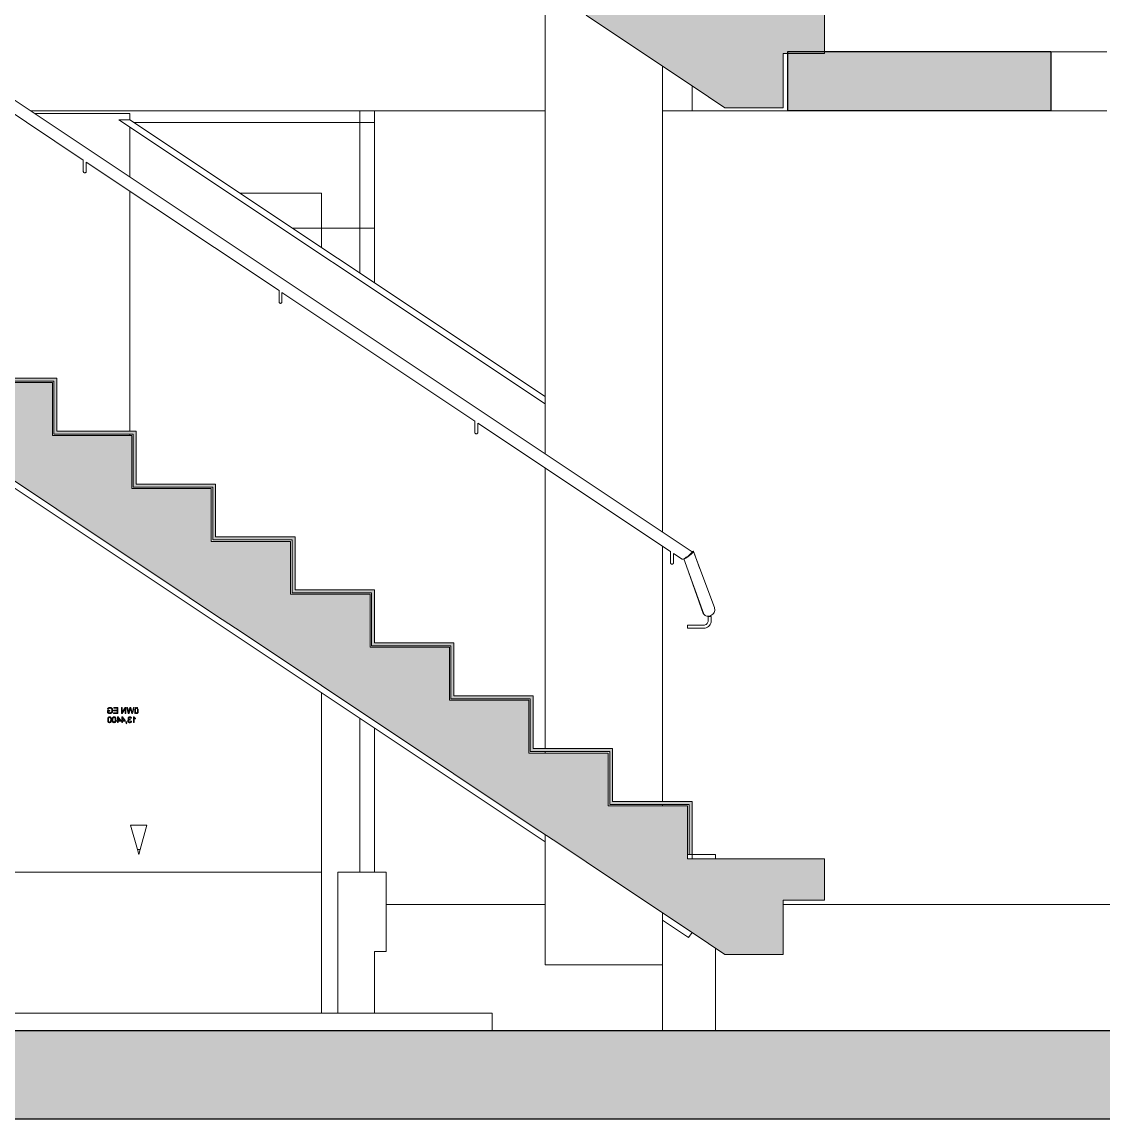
# Model space of a CAD drawing. Header units: metres. Extents: x -21.8 to 56, y -7 to 11.8.
# Drawn here: x -9.074 to -5.398, y -1.06 to 2.672 of the extents above; entities that cross this region are included whole.
import ezdxf

# ---------------------------------------------------------------- set-up
doc = ezdxf.new("R2010")
doc.units = ezdxf.units.M
doc.header["$MEASUREMENT"] = 0
for name, color, linetype in [('I_Schnitt I RB_1_110 Wand Aussen', 7, 'Continuous'), ('I_Schnitt I RB_1_120 Wand Innen tragend', 7, 'Continuous'), ('I_Schnitt I RB_1_140 Brüstung', 7, 'Continuous'), ('I_Schnitt I RB_1_150 Stütze', 7, 'Continuous'), ('I_Schnitt I RB_1_210 Decke', 7, 'Continuous'), ('I_Schnitt I RB_1_250 Träger Unterzug', 7, 'Continuous'), ('I_Schnitt I RB_1_270 Deckendurchbruchsymbol', 7, 'Continuous'), ('I_Schnitt I RB_1_410 Treppe', 7, 'Continuous'), ('I_Schnitt I RB_1_430 Aufzug', 7, 'Continuous'), ('I_Schnitt I RB_1_910 Allgemein Lageplan Höhen', 7, 'Continuous')]:
    doc.layers.add(name, color=color, linetype=linetype)

msp = doc.modelspace()

# ---------------------------------------------------------------- hatches: boundary and pattern name
at = {"layer": 'I_Schnitt I RB_1_210 Decke', "linetype": 'Continuous', "lineweight": 0, "true_color": 0x000000}
for points in [[(-6.47, 2.565), (-6.47, 2.37), (-5.8845, 2.37), (-5.8845, 2.57), (-6.345, 2.57), (-6.345, 2.565)], [(-5.575, 2.37), (-5.575, 2.57), (-5.8845, 2.57), (-5.8845, 2.37)], [(-12.465, -0.76), (-12.465, -1.06), (-5.8845, -1.06), (-5.8845, -0.76)], [(-5.305, -1.06), (-5.305, -0.76), (-5.8845, -0.76), (-5.8845, -1.06)]]:
    msp.add_hatch(color=18, dxfattribs=at).paths.add_polyline_path(points)
at = {"layer": 'I_Schnitt I RB_1_410 Treppe', "linetype": 'Continuous', "lineweight": 0, "true_color": 0x000000}
for points in [[(-11.115, 5.46), (-10.975, 5.46), (-10.975, 5.2413), (-6.6831, 2.38), (-6.485, 2.38), (-6.485, 2.565), (-6.345, 2.565), (-6.345, 2.705), (-6.81, 2.705), (-6.81, 2.885), (-7.08, 2.885), (-7.08, 3.065), (-7.35, 3.065), (-7.35, 3.245), (-7.62, 3.245), (-7.62, 3.425), (-7.89, 3.425), (-7.89, 3.605), (-8.16, 3.605), (-8.16, 3.785), (-8.43, 3.785), (-8.43, 3.965), (-8.7, 3.965), (-8.7, 4.145), (-8.97, 4.145), (-8.97, 4.325), (-9.24, 4.325), (-9.24, 4.505), (-9.51, 4.505), (-9.51, 4.685), (-9.78, 4.685), (-9.78, 4.865), (-10.05, 4.865), (-10.05, 5.045), (-10.32, 5.045), (-10.32, 5.225), (-10.59, 5.225), (-10.59, 5.405), (-10.855, 5.405), (-10.855, 5.6), (-11.115, 5.6)], [(-10.855, 2.72), (-11.115, 2.72), (-11.115, 2.58), (-10.975, 2.58), (-10.975, 2.3613), (-6.6831, -0.5), (-6.485, -0.5), (-6.485, -0.315), (-6.345, -0.315), (-6.345, -0.175), (-6.81, -0.175), (-6.81, 0.005), (-7.08, 0.005), (-7.08, 0.185), (-7.35, 0.185), (-7.35, 0.365), (-7.62, 0.365), (-7.62, 0.545), (-7.89, 0.545), (-7.89, 0.725), (-8.16, 0.725), (-8.16, 0.905), (-8.43, 0.905), (-8.43, 1.085), (-8.7, 1.085), (-8.7, 1.265), (-8.97, 1.265), (-8.97, 1.445), (-9.24, 1.445), (-9.24, 1.625), (-9.51, 1.625), (-9.51, 1.805), (-9.78, 1.805), (-9.78, 1.985), (-10.05, 1.985), (-10.05, 2.165), (-10.32, 2.165), (-10.32, 2.345), (-10.59, 2.345), (-10.59, 2.525), (-10.855, 2.525)], [(-8.955, 1.45), (-8.955, 1.46), (-9.235, 1.46), (-9.235, 1.45)], [(-8.955, 1.45), (-8.965, 1.45), (-8.965, 1.28), (-8.955, 1.28)], [(-8.965, 1.28), (-8.965, 1.27), (-8.685, 1.27), (-8.685, 1.28)], [(-8.685, 1.27), (-8.695, 1.27), (-8.695, 1.1), (-8.685, 1.1)], [(-8.415, 1.09), (-8.415, 1.1), (-8.695, 1.1), (-8.695, 1.09)], [(-8.415, 1.09), (-8.425, 1.09), (-8.425, 0.92), (-8.415, 0.92)], [(-8.425, 0.92), (-8.425, 0.91), (-8.145, 0.91), (-8.145, 0.92)], [(-8.155, 0.91), (-8.155, 0.74), (-8.145, 0.74), (-8.145, 0.91)], [(-8.155, 0.74), (-8.155, 0.73), (-7.875, 0.73), (-7.875, 0.74)], [(-7.875, 0.73), (-7.885, 0.73), (-7.885, 0.56), (-7.875, 0.56)], [(-7.605, 0.55), (-7.605, 0.56), (-7.885, 0.56), (-7.885, 0.55)], [(-7.605, 0.55), (-7.615, 0.55), (-7.615, 0.38), (-7.605, 0.38)], [(-7.615, 0.37), (-7.335, 0.37), (-7.335, 0.38), (-7.615, 0.38)], [(-7.335, 0.37), (-7.345, 0.37), (-7.345, 0.2), (-7.335, 0.2)], [(-7.065, 0.19), (-7.065, 0.2), (-7.345, 0.2), (-7.345, 0.19)], [(-7.065, 0.19), (-7.075, 0.19), (-7.075, 0.02), (-7.065, 0.02)], [(-7.075, 0.02), (-7.075, 0.01), (-6.795, 0.01), (-6.795, 0.02)], [(-6.795, 0.01), (-6.805, 0.01), (-6.805, -0.16), (-6.795, -0.16)]]:
    msp.add_hatch(color=18, dxfattribs=at).paths.add_polyline_path(points)

# ---------------------------------------------------------------- linework, layer by layer
at = {"layer": 'I_Schnitt I RB_1_110 Wand Aussen', "color": 7, "linetype": 'Continuous', "lineweight": 18, "ltscale": 1000}
for p, q in [((-7.875, 2.37), (-7.875, 2.33)), ((-7.875, 1.97), (-7.875, 1.785)), ((-7.875, 0.2696), (-7.875, -0.22)), ((-7.835, -0.33), (-7.295, -0.33)), ((-6.485, -0.33), (-5.305, -0.33))]:
    msp.add_line(p, q, dxfattribs=at)
at = {"layer": 'I_Schnitt I RB_1_120 Wand Innen tragend', "color": 7, "linetype": 'Continuous', "lineweight": 18, "ltscale": 1000}
for p, q in [((-9.69, -0.22), (-8.055, -0.22)), ((-8.055, -0.7), (-8.055, -0.22)), ((-8, -0.22), (-8, -0.7)), ((-8, -0.22), (-7.875, -0.22)), ((-7.875, -0.22), (-7.835, -0.22)), ((-7.835, -0.22), (-7.835, -0.49)), ((-7.875, -0.49), (-7.835, -0.49)), ((-7.875, -0.7), (-7.875, -0.49))]:
    msp.add_line(p, q, dxfattribs=at)
at = {"layer": 'I_Schnitt I RB_1_140 Brüstung', "color": 7, "linetype": 'Continuous', "lineweight": 13, "ltscale": 1000}
for p, q in [((-6.795, 0.87), (-10.925, 3.6233)), ((-8.865, 2.2019), (-9.5207, 2.639)), ((-8.8647, 2.2019), (-8.865, 2.2019)), ((-8.865, 2.2019), (-8.865, 2.2019)), ((-8.865, 2.2019), (-8.865, 2.1836)), ((-8.865, 2.1836), (-8.865, 2.1801)), ((-8.865, 2.1801), (-8.865, 2.1768)), ((-8.865, 2.1768), (-8.865, 2.1736)), ((-8.865, 2.1736), (-8.865, 2.1707)), ((-8.865, 2.1707), (-8.865, 2.1683)), ((-8.865, 2.1683), (-8.865, 2.1663)), ((-8.865, 2.1663), (-8.865, 2.1648)), ((-8.865, 2.1648), (-8.865, 2.1639)), ((-8.855, 2.1953), (-8.855, 2.1836)), ((-8.1994, 1.7582), (-8.855, 2.1953)), ((-8.855, 2.1836), (-8.855, 2.1801)), ((-8.855, 2.1801), (-8.855, 2.1768)), ((-8.855, 2.1768), (-8.855, 2.1736)), ((-8.855, 2.1736), (-8.855, 2.1707)), ((-8.855, 2.1707), (-8.855, 2.1683)), ((-8.855, 2.1683), (-8.855, 2.1663)), ((-8.855, 2.1663), (-8.855, 2.1648)), ((-8.855, 2.1648), (-8.855, 2.1639)), ((-8.865, 2.1639), (-8.865, 2.1636)), ((-8.865, 2.1627), (-8.865, 2.1636)), ((-8.8647, 2.1619), (-8.865, 2.1627)), ((-8.8644, 2.1611), (-8.8647, 2.1619)), ((-8.8639, 2.1604), (-8.8644, 2.1611)), ((-8.8632, 2.1598), (-8.8639, 2.1604)), ((-8.8625, 2.1593), (-8.8632, 2.1598)), ((-8.8617, 2.1589), (-8.8625, 2.1593)), ((-8.8609, 2.1587), (-8.8617, 2.1589)), ((-8.86, 2.1586), (-8.8609, 2.1587)), ((-8.8592, 2.1587), (-8.86, 2.1586)), ((-8.8583, 2.1589), (-8.8592, 2.1587)), ((-8.8575, 2.1593), (-8.8583, 2.1589)), ((-8.8568, 2.1598), (-8.8575, 2.1593)), ((-8.8562, 2.1604), (-8.8568, 2.1598)), ((-8.8557, 2.1611), (-8.8562, 2.1604)), ((-8.8553, 2.1619), (-8.8557, 2.1611)), ((-8.8551, 2.1627), (-8.8553, 2.1619)), ((-8.855, 2.1636), (-8.8551, 2.1627)), ((-8.855, 2.1639), (-8.855, 2.1636)), ((-8.1993, 1.7582), (-8.1994, 1.7582)), ((-8.1994, 1.7582), (-8.1994, 1.7398)), ((-8.1991, 1.7582), (-8.1993, 1.7582)), ((-8.1994, 1.7398), (-8.1994, 1.7364)), ((-8.1994, 1.7364), (-8.1994, 1.733)), ((-8.1994, 1.733), (-8.1994, 1.7298)), ((-8.1994, 1.7298), (-8.1994, 1.727)), ((-8.1994, 1.727), (-8.1994, 1.7245)), ((-8.1994, 1.7245), (-8.1994, 1.7225)), ((-8.1994, 1.7225), (-8.1994, 1.721)), ((-8.1994, 1.721), (-8.1994, 1.7201)), ((-8.1994, 1.7201), (-8.1994, 1.7198)), ((-8.1993, 1.719), (-8.1994, 1.7198)), ((-8.1991, 1.7181), (-8.1993, 1.719)), ((-8.1987, 1.7173), (-8.1991, 1.7181)), ((-8.1982, 1.7166), (-8.1987, 1.7173)), ((-8.1901, 1.7173), (-8.1906, 1.7166)), ((-8.1897, 1.7181), (-8.1901, 1.7173)), ((-8.1895, 1.719), (-8.1897, 1.7181)), ((-8.1894, 1.7198), (-8.1895, 1.719)), ((-8.1894, 1.7515), (-8.1894, 1.7398)), ((-7.5337, 1.3144), (-8.1894, 1.7515)), ((-8.1894, 1.7398), (-8.1894, 1.7364)), ((-8.1894, 1.7364), (-8.1894, 1.733)), ((-8.1894, 1.733), (-8.1894, 1.7298)), ((-8.1894, 1.7298), (-8.1894, 1.727)), ((-8.1894, 1.727), (-8.1894, 1.7245)), ((-8.1894, 1.7245), (-8.1894, 1.7225)), ((-8.1894, 1.7225), (-8.1894, 1.721)), ((-8.1894, 1.721), (-8.1894, 1.7201)), ((-8.1894, 1.7201), (-8.1894, 1.7198)), ((-8.1976, 1.716), (-8.1982, 1.7166)), ((-8.1969, 1.7155), (-8.1976, 1.716)), ((-8.1961, 1.7151), (-8.1969, 1.7155)), ((-8.1953, 1.7149), (-8.1961, 1.7151)), ((-8.1944, 1.7148), (-8.1953, 1.7149)), ((-8.1935, 1.7149), (-8.1944, 1.7148)), ((-8.1927, 1.7151), (-8.1935, 1.7149)), ((-8.1919, 1.7155), (-8.1927, 1.7151)), ((-8.1912, 1.716), (-8.1919, 1.7155)), ((-8.1906, 1.7166), (-8.1912, 1.716)), ((-7.5334, 1.3144), (-7.5337, 1.3144)), ((-7.5337, 1.3144), (-7.5337, 1.3144)), ((-7.5337, 1.3144), (-7.5337, 1.2961)), ((-7.5237, 1.3077), (-7.5237, 1.2961)), ((-6.8681, 0.8706), (-7.5237, 1.3077)), ((-7.5337, 1.2961), (-7.5337, 1.2926)), ((-7.5337, 1.2926), (-7.5337, 1.2892)), ((-7.5337, 1.2892), (-7.5337, 1.2861)), ((-7.5337, 1.2861), (-7.5337, 1.2832)), ((-7.5337, 1.2832), (-7.5337, 1.2808)), ((-7.5337, 1.2808), (-7.5337, 1.2788)), ((-7.5337, 1.2788), (-7.5337, 1.2773)), ((-7.5337, 1.2773), (-7.5337, 1.2764)), ((-7.5337, 1.2764), (-7.5337, 1.2761)), ((-7.5337, 1.2752), (-7.5337, 1.2761)), ((-7.5334, 1.2744), (-7.5337, 1.2752)), ((-7.5331, 1.2736), (-7.5334, 1.2744)), ((-7.5326, 1.2729), (-7.5331, 1.2736)), ((-7.532, 1.2722), (-7.5326, 1.2729)), ((-7.5312, 1.2717), (-7.532, 1.2722)), ((-7.5305, 1.2714), (-7.5312, 1.2717)), ((-7.5296, 1.2711), (-7.5305, 1.2714)), ((-7.5287, 1.2711), (-7.5296, 1.2711)), ((-7.5279, 1.2711), (-7.5287, 1.2711)), ((-7.527, 1.2714), (-7.5279, 1.2711)), ((-7.5262, 1.2717), (-7.527, 1.2714)), ((-7.5255, 1.2722), (-7.5262, 1.2717)), ((-7.5249, 1.2729), (-7.5255, 1.2722)), ((-7.5244, 1.2736), (-7.5249, 1.2729)), ((-7.524, 1.2744), (-7.5244, 1.2736)), ((-7.5238, 1.2752), (-7.524, 1.2744)), ((-7.5237, 1.2761), (-7.5238, 1.2752)), ((-7.5237, 1.2961), (-7.5237, 1.2926)), ((-7.5237, 1.2926), (-7.5237, 1.2892)), ((-7.5237, 1.2892), (-7.5237, 1.2861)), ((-7.5237, 1.2861), (-7.5237, 1.2832)), ((-7.5237, 1.2832), (-7.5237, 1.2808)), ((-7.5237, 1.2808), (-7.5237, 1.2788)), ((-7.5237, 1.2788), (-7.5237, 1.2773)), ((-7.5237, 1.2773), (-7.5237, 1.2764)), ((-7.5237, 1.2764), (-7.5237, 1.2761)), ((-6.868, 0.8706), (-6.8681, 0.8706)), ((-6.8681, 0.8706), (-6.8681, 0.8523)), ((-6.8678, 0.8706), (-6.868, 0.8706)), ((-6.8581, 0.864), (-6.8581, 0.8523)), ((-6.8283, 0.8441), (-6.8581, 0.864)), ((-6.806, 0.8574), (-6.8033, 0.8597)), ((-6.8033, 0.8597), (-6.8009, 0.8619)), ((-6.8022, 0.8579), (-6.7994, 0.8602)), ((-6.8009, 0.8619), (-6.7988, 0.8639)), ((-6.7994, 0.8602), (-6.7969, 0.8624)), ((-6.7988, 0.8639), (-6.7971, 0.8657)), ((-6.7971, 0.8657), (-6.7958, 0.8673)), ((-6.7969, 0.8624), (-6.7947, 0.8645)), ((-6.7958, 0.8673), (-6.7951, 0.8686)), ((-6.7951, 0.8686), (-6.7948, 0.8695)), ((-6.795, 0.87), (-6.7931, 0.8709)), ((-6.795, 0.87), (-6.7948, 0.8695)), ((-6.7947, 0.8645), (-6.7928, 0.8664)), ((-6.7931, 0.8709), (-6.7916, 0.8714)), ((-6.7928, 0.8664), (-6.7914, 0.8681)), ((-6.7916, 0.8714), (-6.7905, 0.8715)), ((-6.7914, 0.8681), (-6.7904, 0.8695)), ((-6.7905, 0.8715), (-6.79, 0.8712)), ((-6.7904, 0.8695), (-6.79, 0.8705)), ((-6.79, 0.8712), (-6.79, 0.8705)), ((-6.7889, 0.868), (-6.79, 0.8712)), ((-6.7683, 0.8119), (-6.7889, 0.868)), ((-6.7192, 0.6801), (-6.7888, 0.867)), ((-6.8681, 0.8523), (-6.8681, 0.8488)), ((-6.8681, 0.8488), (-6.8681, 0.8455)), ((-6.8681, 0.8455), (-6.8681, 0.8423)), ((-6.8681, 0.8423), (-6.8681, 0.8395)), ((-6.8681, 0.8395), (-6.8681, 0.837)), ((-6.8681, 0.837), (-6.8681, 0.835)), ((-6.8681, 0.835), (-6.8681, 0.8335)), ((-6.8681, 0.8335), (-6.8681, 0.8326)), ((-6.8681, 0.8326), (-6.8681, 0.8323)), ((-6.868, 0.8314), (-6.8681, 0.8323)), ((-6.8678, 0.8306), (-6.868, 0.8314)), ((-6.8674, 0.8298), (-6.8678, 0.8306)), ((-6.8669, 0.8291), (-6.8674, 0.8298)), ((-6.8663, 0.8285), (-6.8669, 0.8291)), ((-6.8656, 0.828), (-6.8663, 0.8285)), ((-6.8648, 0.8276), (-6.8656, 0.828)), ((-6.864, 0.8274), (-6.8648, 0.8276)), ((-6.8631, 0.8273), (-6.864, 0.8274)), ((-6.8622, 0.8274), (-6.8631, 0.8273)), ((-6.8614, 0.8276), (-6.8622, 0.8274)), ((-6.8606, 0.828), (-6.8614, 0.8276)), ((-6.8599, 0.8285), (-6.8606, 0.828)), ((-6.8593, 0.8291), (-6.8599, 0.8285)), ((-6.8588, 0.8298), (-6.8593, 0.8291)), ((-6.8584, 0.8306), (-6.8588, 0.8298)), ((-6.8582, 0.8314), (-6.8584, 0.8306)), ((-6.8581, 0.8323), (-6.8582, 0.8314)), ((-6.8581, 0.8523), (-6.8581, 0.8488)), ((-6.8581, 0.8488), (-6.8581, 0.8455)), ((-6.8581, 0.8455), (-6.8581, 0.8423)), ((-6.8581, 0.8423), (-6.8581, 0.8395)), ((-6.8581, 0.8395), (-6.8581, 0.837)), ((-6.8581, 0.837), (-6.8581, 0.835)), ((-6.8581, 0.835), (-6.8581, 0.8335)), ((-6.8581, 0.8335), (-6.8581, 0.8326)), ((-6.8581, 0.8326), (-6.8581, 0.8323)), ((-6.8283, 0.8441), (-6.8276, 0.844)), ((-6.8276, 0.844), (-6.8263, 0.8443)), ((-6.8263, 0.8443), (-6.8247, 0.8449)), ((-6.8247, 0.8449), (-6.8232, 0.8456)), ((-6.7553, 0.6575), (-6.8233, 0.8456)), ((-6.8232, 0.8456), (-6.8226, 0.8459)), ((-6.8232, 0.8456), (-6.8228, 0.8455)), ((-6.8228, 0.8455), (-6.8227, 0.8455)), ((-6.8227, 0.8455), (-6.8218, 0.8456)), ((-6.8226, 0.8459), (-6.8202, 0.8473)), ((-6.8218, 0.8456), (-6.8217, 0.8456)), ((-6.8217, 0.8456), (-6.8203, 0.8461)), ((-6.8203, 0.8461), (-6.8202, 0.8461)), ((-6.8202, 0.8473), (-6.8175, 0.8489)), ((-6.8202, 0.8461), (-6.8184, 0.847)), ((-6.8184, 0.847), (-6.8183, 0.847)), ((-6.8183, 0.847), (-6.8161, 0.8482)), ((-6.8175, 0.8489), (-6.8147, 0.8508)), ((-6.8161, 0.8482), (-6.816, 0.8482)), ((-6.816, 0.8482), (-6.8136, 0.8497)), ((-6.8147, 0.8508), (-6.8118, 0.8529)), ((-6.8136, 0.8497), (-6.8135, 0.8498)), ((-6.8135, 0.8498), (-6.8128, 0.8502)), ((-6.8128, 0.8502), (-6.8108, 0.8515)), ((-6.8118, 0.8529), (-6.8088, 0.8552)), ((-6.8108, 0.8515), (-6.808, 0.8535)), ((-6.8088, 0.8552), (-6.806, 0.8574)), ((-6.808, 0.8535), (-6.8051, 0.8556)), ((-6.8051, 0.8556), (-6.8041, 0.8564)), ((-6.8041, 0.8564), (-6.8022, 0.8579)), ((-6.7569, 0.6603), (-6.8072, 0.801)), ((-6.7182, 0.677), (-6.7192, 0.6801)), ((-6.7178, 0.6737), (-6.7182, 0.677)), ((-6.718, 0.6702), (-6.7178, 0.6737)), ((-6.7569, 0.6603), (-6.7553, 0.6575)), ((-6.7553, 0.6575), (-6.7532, 0.6551)), ((-6.7532, 0.6551), (-6.7507, 0.6531)), ((-6.7507, 0.6531), (-6.7477, 0.6517)), ((-6.7477, 0.6517), (-6.7445, 0.6508)), ((-6.7445, 0.6508), (-6.7411, 0.6505)), ((-6.7411, 0.6505), (-6.7376, 0.6508)), ((-6.735, 0.65), (-6.7411, 0.6505)), ((-6.74, 0.6352), (-6.7403, 0.6324)), ((-6.7397, 0.65), (-6.74, 0.65)), ((-6.74, 0.65), (-6.74, 0.65)), ((-6.74, 0.65), (-6.74, 0.6352)), ((-6.7394, 0.65), (-6.7397, 0.65)), ((-6.7389, 0.65), (-6.7394, 0.65)), ((-6.7382, 0.65), (-6.7389, 0.65)), ((-6.7375, 0.65), (-6.7382, 0.65)), ((-6.7376, 0.6508), (-6.734, 0.6517)), ((-6.7367, 0.65), (-6.7375, 0.65)), ((-6.7359, 0.65), (-6.7367, 0.65)), ((-6.735, 0.65), (-6.7359, 0.65)), ((-6.7342, 0.65), (-6.735, 0.65)), ((-6.7333, 0.65), (-6.7342, 0.65)), ((-6.734, 0.6517), (-6.7307, 0.6531)), ((-6.7325, 0.65), (-6.7333, 0.65)), ((-6.7318, 0.65), (-6.7325, 0.65)), ((-6.7312, 0.65), (-6.7318, 0.65)), ((-6.7307, 0.65), (-6.7312, 0.65)), ((-6.7307, 0.6531), (-6.7275, 0.6551)), ((-6.7303, 0.65), (-6.7307, 0.65)), ((-6.73, 0.6348), (-6.7304, 0.6307)), ((-6.7301, 0.65), (-6.7303, 0.65)), ((-6.73, 0.65), (-6.7301, 0.65)), ((-6.73, 0.65), (-6.73, 0.6348)), ((-6.7275, 0.6551), (-6.7247, 0.6575)), ((-6.7247, 0.6575), (-6.7222, 0.6603)), ((-6.7222, 0.6603), (-6.7203, 0.6635)), ((-6.7203, 0.6635), (-6.7189, 0.6668)), ((-6.7189, 0.6668), (-6.718, 0.6702)), ((-6.81, 0.6199), (-6.81, 0.62)), ((-6.7552, 0.62), (-6.81, 0.62)), ((-6.81, 0.6197), (-6.81, 0.6199)), ((-6.81, 0.6193), (-6.81, 0.6197)), ((-6.81, 0.6188), (-6.81, 0.6193)), ((-6.81, 0.6182), (-6.81, 0.6188)), ((-6.81, 0.6175), (-6.81, 0.6182)), ((-6.81, 0.6167), (-6.81, 0.6175)), ((-6.81, 0.6159), (-6.81, 0.6167)), ((-6.81, 0.615), (-6.81, 0.6159)), ((-6.81, 0.6141), (-6.81, 0.615)), ((-6.81, 0.6133), (-6.81, 0.6141)), ((-6.81, 0.6125), (-6.81, 0.6133)), ((-6.81, 0.6118), (-6.81, 0.6125)), ((-6.81, 0.6112), (-6.81, 0.6118)), ((-6.81, 0.6107), (-6.81, 0.6112)), ((-6.81, 0.6103), (-6.81, 0.6107)), ((-6.81, 0.6101), (-6.81, 0.6103)), ((-6.81, 0.61), (-6.81, 0.6101)), ((-6.7548, 0.61), (-6.81, 0.61)), ((-6.7524, 0.6202), (-6.7552, 0.62)), ((-6.7507, 0.6104), (-6.7548, 0.61)), ((-6.7499, 0.6209), (-6.7524, 0.6202)), ((-6.7465, 0.6115), (-6.7507, 0.6104)), ((-6.7475, 0.622), (-6.7499, 0.6209)), ((-6.7454, 0.6235), (-6.7475, 0.622)), ((-6.7425, 0.6133), (-6.7465, 0.6115)), ((-6.7436, 0.6254), (-6.7454, 0.6235)), ((-6.7421, 0.6275), (-6.7436, 0.6254)), ((-6.7389, 0.6158), (-6.7425, 0.6133)), ((-6.741, 0.6299), (-6.7421, 0.6275)), ((-6.7403, 0.6324), (-6.741, 0.6299)), ((-6.7359, 0.6189), (-6.7389, 0.6158)), ((-6.7334, 0.6225), (-6.7359, 0.6189)), ((-6.7315, 0.6264), (-6.7334, 0.6225)), ((-6.7304, 0.6307), (-6.7315, 0.6264))]:
    msp.add_line(p, q, dxfattribs=at)
at = {"layer": 'I_Schnitt I RB_1_140 Brüstung', "color": 7, "linetype": 'Continuous', "lineweight": 18, "ltscale": 1000}
for p, q in [((-9.045, 2.37), (-7.295, 2.37)), ((-9.03, 2.36), (-8.7067, 2.36)), ((-8.7067, 2.36), (-8.7067, 2.3394)), ((-8.7067, 2.3394), (-8.7442, 2.3394)), ((-7.295, 1.3733), (-8.7442, 2.3394)), ((-8.7067, 2.3394), (-7.295, 1.3983)), ((-8.7067, 2.3144), (-8.7067, 2.1444)), ((-8.7067, 2.0964), (-8.7067, 1.28)), ((-10.345, 1.9163), (-7.295, -0.117)), ((-8.7067, 1.27), (-8.7067, 1.265)), ((-6.895, -0.3837), (-6.8066, -0.4427)), ((-6.8066, -0.4427), (-6.795, -0.4254))]:
    msp.add_line(p, q, dxfattribs=at)
at = {"layer": 'I_Schnitt I RB_1_140 Brüstung', "color": 255, "linetype": 'Continuous', "lineweight": 0, "ltscale": 1000}
msp.add_line((-6.795, -0.175), (-6.795, -0.16), dxfattribs=at)
at = {"layer": 'I_Schnitt I RB_1_150 Stütze', "color": 7, "linetype": 'Continuous', "lineweight": 18, "ltscale": 1000}
for p, q in [((-7.295, 1.2033), (-7.295, 2.788)), ((-6.895, 0.9367), (-6.895, 2.37)), ((-7.295, 0.2), (-7.295, 1.1553)), ((-6.895, 0.02), (-6.895, 0.8886)), ((-7.295, 0.185), (-7.295, 0.19)), ((-6.895, 0.005), (-6.895, 0.01)), ((-7.295, -0.535), (-7.295, -0.092)), ((-7.295, -0.535), (-6.895, -0.535))]:
    msp.add_line(p, q, dxfattribs=at)
at = {"layer": 'I_Schnitt I RB_1_210 Decke', "color": 7, "linetype": 'Continuous', "lineweight": 25, "ltscale": 1000}
for p, q in [((-6.47, 2.57), (-6.47, 2.37)), ((-5.575, 2.57), (-5.575, 2.37))]:
    msp.add_line(p, q, dxfattribs=at)
at = {"layer": 'I_Schnitt I RB_1_210 Decke', "color": 7, "linetype": 'Continuous', "lineweight": 13, "ltscale": 1000}
for p, q in [((-5.575, 2.57), (-5.385, 2.57)), ((-6.895, 2.37), (-6.795, 2.37)), ((-6.795, 2.37), (-6.47, 2.37)), ((-6.795, 2.37), (-6.795, 2.37)), ((-5.575, 2.37), (-5.385, 2.37))]:
    msp.add_line(p, q, dxfattribs=at)
at = {"layer": 'I_Schnitt I RB_1_210 Decke', "color": 7, "linetype": 'Continuous', "lineweight": 25, "ltscale": 1000, "flags": 128}
for points in [[(-5.575, 2.57), (-5.8845, 2.57), (-6.47, 2.57)], [(-5.575, 2.37), (-5.8845, 2.37), (-6.47, 2.37)], [(-5.305, -0.76), (-5.8845, -0.76), (-12.465, -0.76)], [(-5.305, -1.06), (-5.8845, -1.06), (-12.465, -1.06)]]:
    msp.add_lwpolyline(points, dxfattribs=at)
at = {"layer": 'I_Schnitt I RB_1_250 Träger Unterzug', "color": 7, "linetype": 'Continuous', "lineweight": 13, "ltscale": 1000}
for p, q in [((-10.27, -0.7), (-7.475, -0.7)), ((-7.475, -0.7), (-7.475, -0.76))]:
    msp.add_line(p, q, dxfattribs=at)
at = {"layer": 'I_Schnitt I RB_1_270 Deckendurchbruchsymbol', "color": 7, "linetype": 'Continuous', "lineweight": 13, "ltscale": 1000}
for p, q in [((-6.895, 2.37), (-6.895, 2.5213)), ((-6.795, 2.37), (-6.795, 2.4546)), ((-6.895, 2.37), (-6.795, 2.37)), ((-8.6925, 2.33), (-7.875, 2.33)), ((-7.875, 1.97), (-7.875, 2.33)), ((-8.1525, 1.97), (-7.875, 1.97)), ((-6.81, -0.16), (-6.805, -0.16)), ((-6.795, -0.16), (-6.715, -0.16)), ((-6.715, -0.175), (-6.715, -0.16)), ((-6.895, -0.76), (-6.895, -0.3587)), ((-6.715, -0.76), (-6.715, -0.4787))]:
    msp.add_line(p, q, dxfattribs=at)
at = {"layer": 'I_Schnitt I RB_1_410 Treppe', "color": 7, "linetype": 'Continuous', "lineweight": 18, "ltscale": 1000}
for p, q in [((-6.345, 2.705), (-6.345, 2.565)), ((-6.485, 2.565), (-6.485, 2.38)), ((-6.345, 2.565), (-6.485, 2.565)), ((-6.485, 2.38), (-6.6831, 2.38)), ((-8.955, 1.46), (-9.225, 1.46)), ((-8.955, 1.46), (-8.955, 1.45)), ((-8.97, 1.445), (-9.24, 1.445)), ((-8.965, 1.45), (-9.235, 1.45)), ((-8.97, 1.445), (-8.97, 1.265)), ((-8.965, 1.45), (-8.965, 1.28)), ((-8.955, 1.45), (-8.955, 1.28)), ((-8.965, 1.28), (-8.965, 1.27)), ((-8.695, 1.27), (-8.965, 1.27)), ((-8.685, 1.28), (-8.955, 1.28)), ((-8.695, 1.27), (-8.695, 1.1)), ((-8.685, 1.28), (-8.685, 1.27)), ((-8.685, 1.27), (-8.685, 1.1)), ((-8.7, 1.265), (-8.97, 1.265)), ((-8.7, 1.265), (-8.7, 1.085)), ((-8.43, 1.085), (-8.7, 1.085)), ((-8.695, 1.1), (-8.695, 1.09)), ((-8.425, 1.09), (-8.695, 1.09)), ((-8.415, 1.1), (-8.685, 1.1)), ((-8.43, 1.085), (-8.43, 0.905)), ((-8.425, 1.09), (-8.425, 0.92)), ((-8.415, 1.1), (-8.415, 1.09)), ((-8.415, 1.09), (-8.415, 0.92)), ((-8.16, 0.905), (-8.43, 0.905)), ((-8.425, 0.92), (-8.425, 0.91)), ((-8.155, 0.91), (-8.425, 0.91)), ((-8.145, 0.92), (-8.415, 0.92)), ((-8.16, 0.905), (-8.16, 0.725)), ((-8.155, 0.91), (-8.155, 0.74)), ((-8.145, 0.92), (-8.145, 0.91)), ((-8.145, 0.91), (-8.145, 0.74)), ((-7.89, 0.725), (-8.16, 0.725)), ((-8.155, 0.74), (-8.155, 0.73)), ((-7.885, 0.73), (-8.155, 0.73)), ((-7.875, 0.74), (-8.145, 0.74)), ((-7.89, 0.725), (-7.89, 0.545)), ((-7.885, 0.73), (-7.885, 0.56)), ((-7.875, 0.74), (-7.875, 0.73)), ((-7.875, 0.73), (-7.875, 0.56)), ((-7.885, 0.56), (-7.885, 0.55)), ((-7.605, 0.56), (-7.875, 0.56)), ((-7.605, 0.56), (-7.605, 0.55)), ((-7.62, 0.545), (-7.89, 0.545)), ((-7.615, 0.55), (-7.885, 0.55)), ((-7.62, 0.545), (-7.62, 0.365)), ((-7.615, 0.55), (-7.615, 0.38)), ((-7.605, 0.55), (-7.605, 0.38)), ((-7.615, 0.38), (-7.615, 0.37)), ((-7.335, 0.38), (-7.605, 0.38)), ((-7.335, 0.38), (-7.335, 0.37)), ((-7.35, 0.365), (-7.62, 0.365)), ((-7.345, 0.37), (-7.615, 0.37)), ((-7.35, 0.365), (-7.35, 0.185)), ((-7.345, 0.37), (-7.345, 0.2)), ((-7.335, 0.37), (-7.335, 0.2)), ((-7.345, 0.2), (-7.345, 0.19)), ((-7.075, 0.19), (-7.345, 0.19)), ((-7.065, 0.2), (-7.335, 0.2)), ((-7.075, 0.19), (-7.075, 0.02)), ((-7.065, 0.2), (-7.065, 0.19)), ((-7.065, 0.19), (-7.065, 0.02)), ((-7.08, 0.185), (-7.35, 0.185)), ((-7.08, 0.185), (-7.08, 0.005)), ((-6.81, 0.005), (-7.08, 0.005)), ((-7.075, 0.02), (-7.075, 0.01)), ((-6.805, 0.01), (-7.075, 0.01)), ((-6.795, 0.02), (-7.065, 0.02)), ((-6.81, 0.005), (-6.81, -0.175)), ((-6.805, 0.01), (-6.805, -0.16)), ((-6.795, 0.02), (-6.795, 0.01)), ((-6.795, 0.01), (-6.795, -0.16)), ((-6.345, -0.175), (-6.81, -0.175)), ((-6.795, -0.16), (-6.805, -0.16)), ((-6.345, -0.175), (-6.345, -0.315)), ((-6.485, -0.315), (-6.485, -0.5)), ((-6.345, -0.315), (-6.485, -0.315)), ((-6.485, -0.5), (-6.6831, -0.5))]:
    msp.add_line(p, q, dxfattribs=at)
at = {"layer": 'I_Schnitt I RB_1_410 Treppe', "color": 7, "linetype": 'Continuous', "lineweight": 18, "ltscale": 1000, "flags": 128}
for points in [[(-7.155, 2.6946), (-7.065, 2.6346), (-6.975, 2.5746), (-6.885, 2.5146), (-6.795, 2.4546), (-6.6831, 2.38)], [(-9.135, 1.1346), (-9.045, 1.0746), (-8.955, 1.0146), (-8.865, 0.9546), (-8.775, 0.8946), (-8.685, 0.8346), (-8.595, 0.7746), (-8.505, 0.7146), (-8.415, 0.6546), (-8.325, 0.5946), (-8.235, 0.5346), (-8.145, 0.4746), (-8.055, 0.4146), (-7.965, 0.3546), (-7.875, 0.2946), (-7.785, 0.2346), (-7.695, 0.1746), (-7.605, 0.1146), (-7.515, 0.0546), (-7.425, -0.0054), (-7.335, -0.0654), (-7.245, -0.1254), (-7.155, -0.1854), (-7.065, -0.2454), (-6.975, -0.3054), (-6.885, -0.3654), (-6.795, -0.4254), (-6.6831, -0.5)]]:
    msp.add_lwpolyline(points, dxfattribs=at)
at = {"layer": 'I_Schnitt I RB_1_430 Aufzug', "color": 7, "linetype": 'Continuous', "lineweight": 18, "ltscale": 1000}
for p, q in [((-7.925, 2.37), (-7.925, 1.8183)), ((-8.3325, 2.09), (-8.055, 2.09)), ((-8.055, 1.905), (-8.055, 2.09)), ((-8.055, -0.22), (-8.055, 0.3896)), ((-7.925, 0.303), (-7.925, -0.22))]:
    msp.add_line(p, q, dxfattribs=at)
at = {"layer": 'I_Schnitt I RB_1_910 Allgemein Lageplan Höhen', "color": 7, "linetype": 'Continuous', "lineweight": 13, "ltscale": 1000}
for p, q in [((-8.7823, 0.3354), (-8.7819, 0.3365)), ((-8.7819, 0.3365), (-8.7813, 0.3374)), ((-8.7813, 0.3374), (-8.7805, 0.3381)), ((-8.7805, 0.3381), (-8.7796, 0.3388)), ((-8.7796, 0.3388), (-8.7786, 0.3393)), ((-8.7785, 0.3366), (-8.7793, 0.3359)), ((-8.7786, 0.3393), (-8.7774, 0.3397)), ((-8.7774, 0.3372), (-8.7785, 0.3366)), ((-8.7774, 0.3397), (-8.7761, 0.3399)), ((-8.7766, 0.3375), (-8.7774, 0.3372)), ((-8.7757, 0.3377), (-8.7766, 0.3375)), ((-8.7761, 0.3399), (-8.7747, 0.34)), ((-8.7747, 0.3377), (-8.7757, 0.3377)), ((-8.7747, 0.34), (-8.7733, 0.3399)), ((-8.7736, 0.3377), (-8.7747, 0.3377)), ((-8.7726, 0.3375), (-8.7736, 0.3377)), ((-8.7733, 0.3399), (-8.7719, 0.3397)), ((-8.7716, 0.3372), (-8.7726, 0.3375)), ((-8.7719, 0.3397), (-8.7707, 0.3393)), ((-8.7705, 0.3366), (-8.7716, 0.3372)), ((-8.7707, 0.3393), (-8.7695, 0.3388)), ((-8.7695, 0.3358), (-8.7705, 0.3366)), ((-8.7695, 0.3388), (-8.7685, 0.3381)), ((-8.7685, 0.3381), (-8.7675, 0.3372)), ((-8.7675, 0.3372), (-8.7667, 0.3362)), ((-8.7667, 0.3362), (-8.7661, 0.3351)), ((-8.7615, 0.3373), (-8.7615, 0.3396)), ((-8.7615, 0.3396), (-8.7473, 0.3396)), ((-8.7499, 0.3373), (-8.7615, 0.3373)), ((-8.7499, 0.3313), (-8.7499, 0.3373)), ((-8.7473, 0.3396), (-8.7473, 0.32)), ((-8.7352, 0.32), (-8.7352, 0.3396)), ((-8.7352, 0.3396), (-8.7328, 0.3396)), ((-8.7328, 0.3396), (-8.7328, 0.3242)), ((-8.7328, 0.3242), (-8.7224, 0.3396)), ((-8.7224, 0.3396), (-8.7198, 0.3396)), ((-8.7198, 0.3396), (-8.7198, 0.32)), ((-8.712, 0.32), (-8.7174, 0.3396)), ((-8.7174, 0.3396), (-8.7148, 0.3396)), ((-8.7148, 0.3396), (-8.7117, 0.327)), ((-8.7092, 0.3297), (-8.7064, 0.3396)), ((-8.7064, 0.3396), (-8.7032, 0.3396)), ((-8.7049, 0.3365), (-8.7054, 0.335)), ((-8.7047, 0.3373), (-8.7049, 0.3365)), ((-8.7044, 0.336), (-8.7047, 0.3373)), ((-8.7042, 0.335), (-8.7044, 0.336)), ((-8.7032, 0.3396), (-8.6995, 0.3264)), ((-8.6978, 0.3268), (-8.6948, 0.3396)), ((-8.6921, 0.3396), (-8.6973, 0.32)), ((-8.6948, 0.3396), (-8.6921, 0.3396)), ((-8.6878, 0.337), (-8.6878, 0.3398)), ((-8.6878, 0.3398), (-8.6853, 0.3398)), ((-8.6853, 0.337), (-8.6878, 0.337)), ((-8.6853, 0.3398), (-8.6853, 0.337)), ((-8.6828, 0.337), (-8.6828, 0.3398)), ((-8.6828, 0.3398), (-8.6803, 0.3398)), ((-8.6803, 0.337), (-8.6828, 0.337)), ((-8.6803, 0.3398), (-8.6803, 0.337)), ((-8.783, 0.3227), (-8.783, 0.33)), ((-8.783, 0.33), (-8.7747, 0.33)), ((-8.7817, 0.3218), (-8.783, 0.3227)), ((-8.7827, 0.3341), (-8.7823, 0.3354)), ((-8.7804, 0.3335), (-8.7827, 0.3341)), ((-8.782, 0.3001), (-8.7818, 0.3016)), ((-8.782, 0.2983), (-8.782, 0.3001)), ((-8.7818, 0.3016), (-8.7816, 0.3029)), ((-8.7804, 0.321), (-8.7817, 0.3218)), ((-8.7816, 0.3029), (-8.7812, 0.304)), ((-8.7812, 0.304), (-8.7808, 0.305)), ((-8.7808, 0.305), (-8.7803, 0.3058)), ((-8.7747, 0.3277), (-8.7805, 0.3277)), ((-8.7805, 0.3277), (-8.7805, 0.324)), ((-8.7805, 0.324), (-8.7798, 0.3236)), ((-8.7801, 0.3344), (-8.7804, 0.3335)), ((-8.7791, 0.3204), (-8.7804, 0.321)), ((-8.7803, 0.3058), (-8.7798, 0.3066)), ((-8.7797, 0.3352), (-8.7801, 0.3344)), ((-8.7798, 0.3236), (-8.779, 0.3231)), ((-8.7798, 0.3066), (-8.7791, 0.3072)), ((-8.7793, 0.3359), (-8.7797, 0.3352)), ((-8.7792, 0.3023), (-8.7795, 0.3005)), ((-8.7795, 0.3005), (-8.7795, 0.2983)), ((-8.7789, 0.3037), (-8.7792, 0.3023)), ((-8.7777, 0.32), (-8.7791, 0.3204)), ((-8.7791, 0.3072), (-8.7784, 0.3076)), ((-8.779, 0.3231), (-8.7781, 0.3227)), ((-8.7784, 0.3047), (-8.7789, 0.3037)), ((-8.7784, 0.3076), (-8.7775, 0.308)), ((-8.7776, 0.3056), (-8.7784, 0.3047)), ((-8.7781, 0.3227), (-8.777, 0.3223)), ((-8.7763, 0.3198), (-8.7777, 0.32)), ((-8.7766, 0.3061), (-8.7776, 0.3056)), ((-8.7775, 0.308), (-8.7766, 0.3082)), ((-8.777, 0.3223), (-8.7759, 0.3221)), ((-8.7766, 0.3082), (-8.7756, 0.3083)), ((-8.7756, 0.3063), (-8.7766, 0.3061)), ((-8.7749, 0.3197), (-8.7763, 0.3198)), ((-8.7759, 0.3221), (-8.7748, 0.322)), ((-8.7756, 0.3083), (-8.7743, 0.3082)), ((-8.7745, 0.3061), (-8.7756, 0.3063)), ((-8.7735, 0.3197), (-8.7749, 0.3197)), ((-8.7748, 0.322), (-8.7735, 0.3221)), ((-8.7747, 0.33), (-8.7747, 0.3277)), ((-8.7737, 0.3057), (-8.7745, 0.3061)), ((-8.7743, 0.3082), (-8.7731, 0.3078)), ((-8.7729, 0.3049), (-8.7737, 0.3057)), ((-8.7735, 0.3221), (-8.7723, 0.3224)), ((-8.7721, 0.32), (-8.7735, 0.3197)), ((-8.7731, 0.3078), (-8.772, 0.3071)), ((-8.7724, 0.3038), (-8.7729, 0.3049)), ((-8.772, 0.3023), (-8.7724, 0.3038)), ((-8.7723, 0.3224), (-8.7711, 0.3229)), ((-8.7709, 0.3204), (-8.7721, 0.32)), ((-8.772, 0.3071), (-8.7712, 0.3063)), ((-8.7718, 0.3005), (-8.772, 0.3023)), ((-8.7717, 0.2983), (-8.7718, 0.3005)), ((-8.7712, 0.3063), (-8.7705, 0.3052)), ((-8.7711, 0.3229), (-8.77, 0.3235)), ((-8.7696, 0.3209), (-8.7709, 0.3204)), ((-8.7705, 0.3052), (-8.7699, 0.3039)), ((-8.77, 0.3235), (-8.7691, 0.3244)), ((-8.7699, 0.3039), (-8.7696, 0.3027)), ((-8.7685, 0.3216), (-8.7696, 0.3209)), ((-8.7696, 0.3027), (-8.7694, 0.3014)), ((-8.7688, 0.3348), (-8.7695, 0.3358)), ((-8.7694, 0.3014), (-8.7692, 0.2999)), ((-8.7692, 0.2999), (-8.7692, 0.2983)), ((-8.7691, 0.3244), (-8.7685, 0.3255)), ((-8.7683, 0.3338), (-8.7688, 0.3348)), ((-8.7685, 0.3255), (-8.768, 0.3268)), ((-8.7676, 0.3224), (-8.7685, 0.3216)), ((-8.7679, 0.3326), (-8.7683, 0.3338)), ((-8.768, 0.3268), (-8.7677, 0.3282)), ((-8.7676, 0.3313), (-8.7679, 0.3326)), ((-8.7677, 0.3282), (-8.7676, 0.3299)), ((-8.7676, 0.3299), (-8.7676, 0.3313)), ((-8.7668, 0.3234), (-8.7676, 0.3224)), ((-8.7661, 0.3245), (-8.7668, 0.3234)), ((-8.7667, 0.3001), (-8.7666, 0.3016)), ((-8.7667, 0.2983), (-8.7667, 0.3001)), ((-8.7666, 0.3016), (-8.7663, 0.3029)), ((-8.7663, 0.3029), (-8.766, 0.304)), ((-8.7661, 0.3351), (-8.7655, 0.3338)), ((-8.7656, 0.3257), (-8.7661, 0.3245)), ((-8.766, 0.304), (-8.7656, 0.305)), ((-8.7652, 0.327), (-8.7656, 0.3257)), ((-8.7656, 0.305), (-8.7651, 0.3058)), ((-8.7655, 0.3338), (-8.7652, 0.3325)), ((-8.7652, 0.3325), (-8.7649, 0.3311)), ((-8.7649, 0.3283), (-8.7652, 0.327)), ((-8.7651, 0.3058), (-8.7645, 0.3066)), ((-8.7649, 0.3311), (-8.7649, 0.3297)), ((-8.7649, 0.3297), (-8.7649, 0.3283)), ((-8.7645, 0.3066), (-8.7639, 0.3072)), ((-8.7642, 0.3005), (-8.7643, 0.2983)), ((-8.764, 0.3023), (-8.7642, 0.3005)), ((-8.7636, 0.3037), (-8.764, 0.3023)), ((-8.7639, 0.3072), (-8.7631, 0.3076)), ((-8.7631, 0.3047), (-8.7636, 0.3037)), ((-8.7631, 0.3076), (-8.7623, 0.308)), ((-8.7623, 0.3056), (-8.7631, 0.3047)), ((-8.7623, 0.308), (-8.7614, 0.3082)), ((-8.7614, 0.3061), (-8.7623, 0.3056)), ((-8.7619, 0.32), (-8.7619, 0.3223)), ((-8.7619, 0.3223), (-8.7499, 0.3223)), ((-8.7473, 0.32), (-8.7619, 0.32)), ((-8.7614, 0.3082), (-8.7603, 0.3083)), ((-8.7603, 0.3063), (-8.7614, 0.3061)), ((-8.7607, 0.329), (-8.7607, 0.3313)), ((-8.7607, 0.3313), (-8.7499, 0.3313)), ((-8.7499, 0.329), (-8.7607, 0.329)), ((-8.7603, 0.3083), (-8.759, 0.3082)), ((-8.7593, 0.3061), (-8.7603, 0.3063)), ((-8.7584, 0.3057), (-8.7593, 0.3061)), ((-8.759, 0.3082), (-8.7578, 0.3078)), ((-8.7577, 0.3049), (-8.7584, 0.3057)), ((-8.7578, 0.3078), (-8.7568, 0.3071)), ((-8.7571, 0.3038), (-8.7577, 0.3049)), ((-8.7567, 0.3023), (-8.7571, 0.3038)), ((-8.7568, 0.3071), (-8.7559, 0.3063)), ((-8.7565, 0.3005), (-8.7567, 0.3023)), ((-8.7564, 0.2983), (-8.7565, 0.3005)), ((-8.7559, 0.3063), (-8.7552, 0.3052)), ((-8.7552, 0.3052), (-8.7547, 0.3039)), ((-8.7547, 0.3039), (-8.7543, 0.3027)), ((-8.7543, 0.3027), (-8.7541, 0.3014)), ((-8.7541, 0.3014), (-8.754, 0.2999)), ((-8.754, 0.2999), (-8.7539, 0.2983)), ((-8.7499, 0.3223), (-8.7499, 0.329)), ((-8.7488, 0.2955), (-8.7488, 0.3082)), ((-8.7488, 0.3082), (-8.7469, 0.3082)), ((-8.7469, 0.3082), (-8.7379, 0.2955)), ((-8.7403, 0.2955), (-8.7464, 0.3043)), ((-8.7464, 0.3043), (-8.7464, 0.2955)), ((-8.7326, 0.32), (-8.7352, 0.32)), ((-8.7336, 0.2955), (-8.7336, 0.3082)), ((-8.7336, 0.3082), (-8.7316, 0.3082)), ((-8.7223, 0.3354), (-8.7326, 0.32)), ((-8.7316, 0.3082), (-8.7226, 0.2955)), ((-8.725, 0.2955), (-8.7312, 0.3043)), ((-8.7312, 0.3043), (-8.7312, 0.2955)), ((-8.7223, 0.32), (-8.7223, 0.3354)), ((-8.7198, 0.32), (-8.7223, 0.32)), ((-8.7125, 0.3032), (-8.7124, 0.3041)), ((-8.7123, 0.302), (-8.7125, 0.3032)), ((-8.7124, 0.3041), (-8.7121, 0.3049)), ((-8.7118, 0.3009), (-8.7123, 0.302)), ((-8.7121, 0.3049), (-8.7117, 0.3057)), ((-8.7095, 0.32), (-8.712, 0.32)), ((-8.7113, 0.3002), (-8.7118, 0.3009)), ((-8.7117, 0.327), (-8.7113, 0.3255)), ((-8.7117, 0.3057), (-8.7112, 0.3065)), ((-8.7117, 0.2983), (-8.7108, 0.2988)), ((-8.7113, 0.3255), (-8.711, 0.324)), ((-8.7106, 0.2997), (-8.7113, 0.3002)), ((-8.7112, 0.3065), (-8.7105, 0.3071)), ((-8.711, 0.324), (-8.7107, 0.3227)), ((-8.7108, 0.2988), (-8.7098, 0.2992)), ((-8.7107, 0.3227), (-8.7104, 0.3244)), ((-8.7098, 0.2992), (-8.7106, 0.2997)), ((-8.7105, 0.3071), (-8.7097, 0.3076)), ((-8.7104, 0.3244), (-8.7101, 0.3261)), ((-8.7101, 0.3261), (-8.7097, 0.3279)), ((-8.7098, 0.3044), (-8.71, 0.3032)), ((-8.71, 0.3032), (-8.7099, 0.3022)), ((-8.7099, 0.3022), (-8.7094, 0.3014)), ((-8.7091, 0.3054), (-8.7098, 0.3044)), ((-8.7097, 0.3279), (-8.7092, 0.3297)), ((-8.7097, 0.3076), (-8.7088, 0.308)), ((-8.7054, 0.335), (-8.7095, 0.32)), ((-8.7094, 0.3014), (-8.7088, 0.3008)), ((-8.7084, 0.3059), (-8.7091, 0.3054)), ((-8.7088, 0.308), (-8.7078, 0.3082)), ((-8.7088, 0.3008), (-8.7079, 0.3003)), ((-8.7077, 0.3062), (-8.7084, 0.3059)), ((-8.7079, 0.3003), (-8.707, 0.3)), ((-8.7078, 0.3082), (-8.7067, 0.3083)), ((-8.7068, 0.3063), (-8.7077, 0.3062)), ((-8.707, 0.3), (-8.706, 0.3)), ((-8.7059, 0.3062), (-8.7068, 0.3063)), ((-8.7067, 0.3083), (-8.7053, 0.3081)), ((-8.706, 0.3), (-8.7056, 0.3)), ((-8.7051, 0.3059), (-8.7059, 0.3062)), ((-8.7056, 0.3), (-8.7053, 0.2979)), ((-8.7053, 0.3081), (-8.704, 0.3077)), ((-8.7044, 0.3054), (-8.7051, 0.3059)), ((-8.7039, 0.3047), (-8.7044, 0.3054)), ((-8.7, 0.32), (-8.7042, 0.335)), ((-8.704, 0.3077), (-8.7028, 0.307)), ((-8.7035, 0.3038), (-8.7039, 0.3047)), ((-8.7032, 0.3028), (-8.7035, 0.3038)), ((-8.7008, 0.3032), (-8.7032, 0.3028)), ((-8.7028, 0.307), (-8.7019, 0.3059)), ((-8.7019, 0.3059), (-8.7012, 0.3047)), ((-8.7012, 0.3047), (-8.7008, 0.3032)), ((-8.6973, 0.32), (-8.7, 0.32)), ((-8.6995, 0.3264), (-8.6993, 0.3258)), ((-8.6993, 0.3258), (-8.699, 0.3245)), ((-8.699, 0.3245), (-8.6986, 0.3227)), ((-8.6986, 0.3227), (-8.6984, 0.3241)), ((-8.6984, 0.3241), (-8.6981, 0.3254)), ((-8.6981, 0.3254), (-8.6978, 0.3268)), ((-8.6944, 0.2886), (-8.6944, 0.3083)), ((-8.6944, 0.3083), (-8.6928, 0.3083)), ((-8.6928, 0.3083), (-8.6923, 0.3074)), ((-8.6923, 0.3074), (-8.6916, 0.3066)), ((-8.6913, 0.3034), (-8.692, 0.3039)), ((-8.692, 0.3039), (-8.692, 0.2886)), ((-8.6916, 0.3066), (-8.6907, 0.3057)), ((-8.6906, 0.3028), (-8.6913, 0.3034)), ((-8.6907, 0.3057), (-8.6896, 0.3048)), ((-8.6897, 0.3023), (-8.6906, 0.3028)), ((-8.6898, 0.32), (-8.6898, 0.3342)), ((-8.6898, 0.3342), (-8.6874, 0.3342)), ((-8.6877, 0.32), (-8.6898, 0.32)), ((-8.6888, 0.3018), (-8.6897, 0.3023)), ((-8.6896, 0.3048), (-8.6884, 0.304)), ((-8.6879, 0.3013), (-8.6888, 0.3018)), ((-8.6884, 0.304), (-8.6872, 0.3034)), ((-8.6872, 0.301), (-8.6879, 0.3013)), ((-8.6868, 0.321), (-8.6877, 0.3221)), ((-8.6877, 0.3221), (-8.6877, 0.32)), ((-8.6874, 0.3342), (-8.6874, 0.3266)), ((-8.6874, 0.3266), (-8.6874, 0.3255)), ((-8.6874, 0.3255), (-8.6872, 0.3246)), ((-8.6872, 0.3246), (-8.687, 0.3238)), ((-8.6872, 0.3034), (-8.6872, 0.301)), ((-8.687, 0.3238), (-8.6865, 0.323)), ((-8.6857, 0.3203), (-8.6868, 0.321)), ((-8.6865, 0.323), (-8.6857, 0.3223)), ((-8.6857, 0.3223), (-8.6847, 0.3219)), ((-8.6845, 0.3198), (-8.6857, 0.3203)), ((-8.6847, 0.3219), (-8.6836, 0.3218)), ((-8.6832, 0.3197), (-8.6845, 0.3198)), ((-8.6836, 0.3218), (-8.6826, 0.3219)), ((-8.6819, 0.3198), (-8.6832, 0.3197)), ((-8.6826, 0.3219), (-8.6818, 0.3223)), ((-8.6808, 0.3202), (-8.6819, 0.3198)), ((-8.6818, 0.3223), (-8.6812, 0.3229)), ((-8.6812, 0.3229), (-8.6809, 0.3238)), ((-8.6809, 0.3238), (-8.6807, 0.3248)), ((-8.6799, 0.3207), (-8.6808, 0.3202)), ((-8.6807, 0.3263), (-8.6807, 0.3342)), ((-8.6807, 0.3342), (-8.6783, 0.3342)), ((-8.6807, 0.3248), (-8.6807, 0.3263)), ((-8.6792, 0.3214), (-8.6799, 0.3207)), ((-8.6787, 0.3222), (-8.6792, 0.3214)), ((-8.6784, 0.3232), (-8.6787, 0.3222)), ((-8.6783, 0.3241), (-8.6784, 0.3232)), ((-8.6783, 0.3342), (-8.6783, 0.3254)), ((-8.6783, 0.3254), (-8.6783, 0.3241)), ((-8.782, 0.2966), (-8.782, 0.2983)), ((-8.7818, 0.2951), (-8.782, 0.2966)), ((-8.7816, 0.2938), (-8.7818, 0.2951)), ((-8.7813, 0.2927), (-8.7816, 0.2938)), ((-8.7807, 0.2914), (-8.7813, 0.2927)), ((-8.78, 0.2903), (-8.7807, 0.2914)), ((-8.7792, 0.2894), (-8.78, 0.2903)), ((-8.7795, 0.2983), (-8.7795, 0.296)), ((-8.7795, 0.296), (-8.7792, 0.2942)), ((-8.7792, 0.2942), (-8.7789, 0.2928)), ((-8.7781, 0.2888), (-8.7792, 0.2894)), ((-8.7789, 0.2928), (-8.7784, 0.2918)), ((-8.7784, 0.2918), (-8.7776, 0.2909)), ((-8.777, 0.2884), (-8.7781, 0.2888)), ((-8.7776, 0.2909), (-8.7766, 0.2904)), ((-8.7756, 0.2882), (-8.777, 0.2884)), ((-8.7766, 0.2904), (-8.7756, 0.2902)), ((-8.7756, 0.2902), (-8.7746, 0.2904)), ((-8.7743, 0.2884), (-8.7756, 0.2882)), ((-8.7746, 0.2904), (-8.7736, 0.2909)), ((-8.7731, 0.2887), (-8.7743, 0.2884)), ((-8.7736, 0.2909), (-8.7728, 0.2918)), ((-8.772, 0.2894), (-8.7731, 0.2887)), ((-8.7728, 0.2918), (-8.7723, 0.2928)), ((-8.7723, 0.2928), (-8.772, 0.2942)), ((-8.772, 0.2942), (-8.7717, 0.296)), ((-8.7711, 0.2903), (-8.772, 0.2894)), ((-8.7717, 0.296), (-8.7717, 0.2983)), ((-8.7704, 0.2914), (-8.7711, 0.2903)), ((-8.7699, 0.2927), (-8.7704, 0.2914)), ((-8.7695, 0.2943), (-8.7699, 0.2927)), ((-8.7693, 0.2962), (-8.7695, 0.2943)), ((-8.7692, 0.2983), (-8.7693, 0.2962)), ((-8.7667, 0.2966), (-8.7667, 0.2983)), ((-8.7666, 0.2951), (-8.7667, 0.2966)), ((-8.7663, 0.2938), (-8.7666, 0.2951)), ((-8.766, 0.2927), (-8.7663, 0.2938)), ((-8.7655, 0.2914), (-8.766, 0.2927)), ((-8.7648, 0.2903), (-8.7655, 0.2914)), ((-8.7639, 0.2894), (-8.7648, 0.2903)), ((-8.7643, 0.2983), (-8.7642, 0.296)), ((-8.7642, 0.296), (-8.764, 0.2942)), ((-8.764, 0.2942), (-8.7636, 0.2928)), ((-8.7629, 0.2888), (-8.7639, 0.2894)), ((-8.7636, 0.2928), (-8.7631, 0.2918)), ((-8.7631, 0.2918), (-8.7623, 0.2909)), ((-8.7617, 0.2884), (-8.7629, 0.2888)), ((-8.7623, 0.2909), (-8.7614, 0.2904)), ((-8.7603, 0.2882), (-8.7617, 0.2884)), ((-8.7614, 0.2904), (-8.7603, 0.2902)), ((-8.7603, 0.2902), (-8.7593, 0.2904)), ((-8.759, 0.2884), (-8.7603, 0.2882)), ((-8.7593, 0.2904), (-8.7584, 0.2909)), ((-8.7578, 0.2887), (-8.759, 0.2884)), ((-8.7584, 0.2909), (-8.7576, 0.2918)), ((-8.7568, 0.2894), (-8.7578, 0.2887)), ((-8.7576, 0.2918), (-8.7571, 0.2928)), ((-8.7571, 0.2928), (-8.7567, 0.2942)), ((-8.7559, 0.2903), (-8.7568, 0.2894)), ((-8.7567, 0.2942), (-8.7565, 0.296)), ((-8.7565, 0.296), (-8.7564, 0.2983)), ((-8.7552, 0.2914), (-8.7559, 0.2903)), ((-8.7546, 0.2927), (-8.7552, 0.2914)), ((-8.7543, 0.2943), (-8.7546, 0.2927)), ((-8.754, 0.2962), (-8.7543, 0.2943)), ((-8.7539, 0.2983), (-8.754, 0.2962)), ((-8.7515, 0.2933), (-8.7515, 0.2955)), ((-8.7515, 0.2955), (-8.7488, 0.2955)), ((-8.7488, 0.2933), (-8.7515, 0.2933)), ((-8.7488, 0.2886), (-8.7488, 0.2933)), ((-8.7464, 0.2886), (-8.7488, 0.2886)), ((-8.7464, 0.2955), (-8.7403, 0.2955)), ((-8.7379, 0.2933), (-8.7464, 0.2933)), ((-8.7464, 0.2933), (-8.7464, 0.2886)), ((-8.7379, 0.2955), (-8.7379, 0.2933)), ((-8.7362, 0.2933), (-8.7362, 0.2955)), ((-8.7362, 0.2955), (-8.7336, 0.2955)), ((-8.7336, 0.2933), (-8.7362, 0.2933)), ((-8.7336, 0.2886), (-8.7336, 0.2933)), ((-8.7312, 0.2886), (-8.7336, 0.2886)), ((-8.7312, 0.2955), (-8.725, 0.2955)), ((-8.7226, 0.2933), (-8.7312, 0.2933)), ((-8.7312, 0.2933), (-8.7312, 0.2886)), ((-8.7226, 0.2955), (-8.7226, 0.2933)), ((-8.7199, 0.2886), (-8.7199, 0.2913)), ((-8.7199, 0.2913), (-8.7171, 0.2913)), ((-8.7197, 0.2872), (-8.7199, 0.2886)), ((-8.7193, 0.2861), (-8.7197, 0.2872)), ((-8.7186, 0.2853), (-8.7193, 0.2861)), ((-8.7176, 0.2847), (-8.7186, 0.2853)), ((-8.7171, 0.2886), (-8.7185, 0.2886)), ((-8.7185, 0.2886), (-8.7184, 0.2875)), ((-8.7184, 0.2875), (-8.7181, 0.2867)), ((-8.7181, 0.2867), (-8.7176, 0.2861)), ((-8.7176, 0.2861), (-8.717, 0.2857)), ((-8.717, 0.2857), (-8.7176, 0.2847)), ((-8.7171, 0.2913), (-8.7171, 0.2886)), ((-8.7134, 0.2944), (-8.7133, 0.2956)), ((-8.7132, 0.2927), (-8.7134, 0.2944)), ((-8.7133, 0.2956), (-8.713, 0.2966)), ((-8.7126, 0.2913), (-8.7132, 0.2927)), ((-8.713, 0.2966), (-8.7125, 0.2975)), ((-8.7116, 0.29), (-8.7126, 0.2913)), ((-8.7125, 0.2975), (-8.7117, 0.2983)), ((-8.7106, 0.2892), (-8.7116, 0.29)), ((-8.7108, 0.2954), (-8.7109, 0.2943)), ((-8.7109, 0.2943), (-8.7107, 0.2932)), ((-8.7104, 0.2963), (-8.7108, 0.2954)), ((-8.7107, 0.2932), (-8.7104, 0.2922)), ((-8.7094, 0.2887), (-8.7106, 0.2892)), ((-8.7098, 0.2971), (-8.7104, 0.2963)), ((-8.7104, 0.2922), (-8.7097, 0.2914)), ((-8.709, 0.2977), (-8.7098, 0.2971)), ((-8.7097, 0.2914), (-8.7089, 0.2907)), ((-8.7082, 0.2883), (-8.7094, 0.2887)), ((-8.7081, 0.298), (-8.709, 0.2977)), ((-8.7089, 0.2907), (-8.7079, 0.2903)), ((-8.7068, 0.2882), (-8.7082, 0.2883)), ((-8.707, 0.2981), (-8.7081, 0.298)), ((-8.7079, 0.2903), (-8.7068, 0.2902)), ((-8.7063, 0.2981), (-8.707, 0.2981)), ((-8.7068, 0.2902), (-8.7059, 0.2903)), ((-8.7052, 0.2884), (-8.7068, 0.2882)), ((-8.7053, 0.2979), (-8.7063, 0.2981)), ((-8.7059, 0.2903), (-8.7051, 0.2906)), ((-8.7038, 0.2889), (-8.7052, 0.2884)), ((-8.7051, 0.2906), (-8.7044, 0.2911)), ((-8.7044, 0.2911), (-8.7038, 0.2919)), ((-8.7038, 0.2919), (-8.7033, 0.2928)), ((-8.7025, 0.2898), (-8.7038, 0.2889)), ((-8.7033, 0.2928), (-8.703, 0.2941)), ((-8.703, 0.2941), (-8.7006, 0.2938)), ((-8.7015, 0.2909), (-8.7025, 0.2898)), ((-8.7009, 0.2922), (-8.7015, 0.2909)), ((-8.7006, 0.2938), (-8.7009, 0.2922)), ((-8.692, 0.2886), (-8.6944, 0.2886)), ((-8.7043, -0.06), (-8.7006, -0.06)), ((-8.6812, -0.1433), (-8.7043, -0.06)), ((-8.7006, -0.06), (-8.6904, -0.06)), ((-8.6904, -0.06), (-8.6765, -0.06)), ((-8.6765, -0.06), (-8.6627, -0.06)), ((-8.6719, -0.1433), (-8.6488, -0.06)), ((-8.6627, -0.06), (-8.6525, -0.06)), ((-8.6525, -0.06), (-8.6488, -0.06)), ((-8.6812, -0.1433), (-8.6806, -0.1433)), ((-8.6765, -0.16), (-8.6812, -0.1433)), ((-8.6806, -0.1433), (-8.6789, -0.1433)), ((-8.6789, -0.1433), (-8.6765, -0.1433)), ((-8.6765, -0.1433), (-8.6742, -0.1433)), ((-8.6765, -0.16), (-8.6719, -0.1433)), ((-8.6742, -0.1433), (-8.6725, -0.1433)), ((-8.6725, -0.1433), (-8.6719, -0.1433))]:
    msp.add_line(p, q, dxfattribs=at)

doc.saveas('drawing.dxf')
